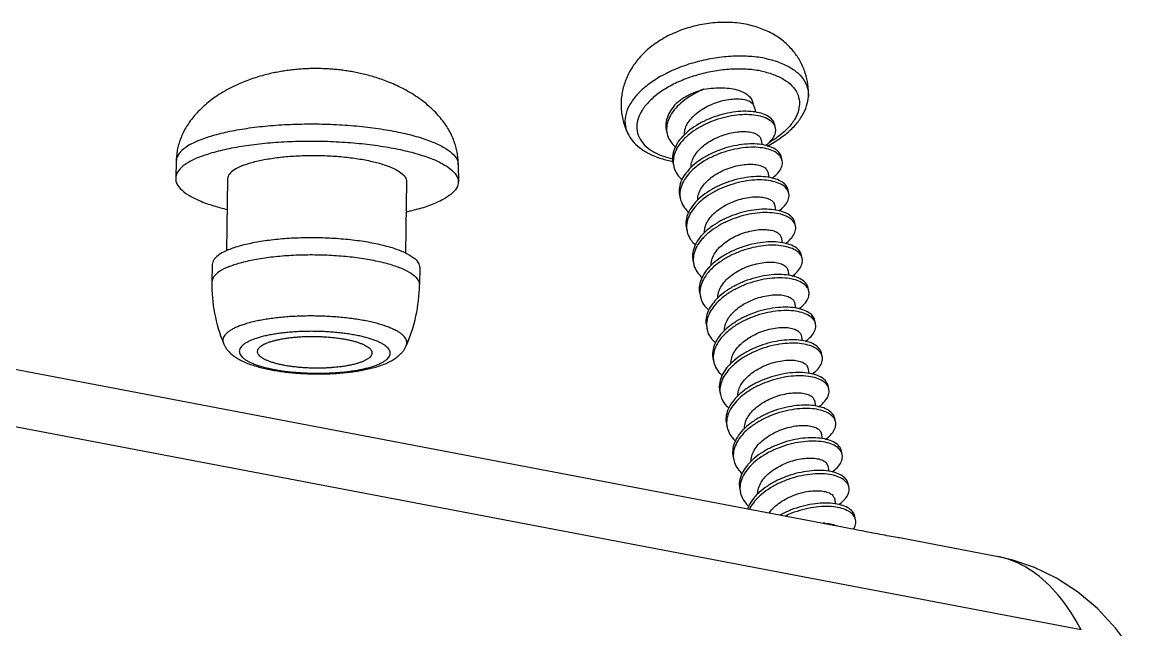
# Model space of a CAD drawing. Header units: millimetres. Extents: x -2947 to 97, y -3022 to 322.
# Drawn here: x -1867.27 to -1836.24, y -2102.25 to -2085.29 of the extents above; entities that cross this region are included whole.
import ezdxf

# ---------------------------------------------------------------- set-up
doc = ezdxf.new("R2010")
doc.units = ezdxf.units.MM
doc.layers.get('0').update_dxf_attribs({"linetype": 'CONTINUOUS'})

msp = doc.modelspace()

# ---------------------------------------------------------------- linework, layer by layer
at = {"color": 7}
for p, q in [((-1844.695, -2099.319), (-1918.479, -2085.286)), ((-1837.682, -2102.252), (-1920.62, -2086.479)), ((-1846.854, -2087.562), (-1846.806, -2087.675)), ((-1846.806, -2087.675), (-1846.78, -2087.799)), ((-1849.272, -2088.294), (-1849.252, -2088.388)), ((-1846.22, -2088.242), (-1846.239, -2088.149)), ((-1846.626, -2088.555), (-1846.594, -2088.71)), ((-1846.034, -2089.154), (-1846.053, -2089.061)), ((-1862.966, -2089.161), (-1862.981, -2089.642)), ((-1855.084, -2089.265), (-1855.082, -2089.746)), ((-1849.085, -2089.206), (-1849.066, -2089.299)), ((-1861.531, -2089.666), (-1861.557, -2091.666)), ((-1846.439, -2089.466), (-1846.408, -2089.622)), ((-1856.531, -2089.732), (-1856.558, -2091.728)), ((-1845.847, -2090.066), (-1845.866, -2089.973)), ((-1848.899, -2090.118), (-1848.88, -2090.211)), ((-1846.253, -2090.378), (-1846.221, -2090.533)), ((-1845.661, -2090.978), (-1845.68, -2090.885)), ((-1848.712, -2091.03), (-1848.693, -2091.123)), ((-1846.066, -2091.29), (-1846.036, -2091.441)), ((-1845.474, -2091.89), (-1845.493, -2091.796)), ((-1861.963, -2092.063), (-1861.969, -2092.543)), ((-1856.163, -2092.139), (-1856.17, -2092.62)), ((-1848.526, -2091.941), (-1848.507, -2092.035)), ((-1845.88, -2092.202), (-1845.848, -2092.357)), ((-1845.288, -2092.801), (-1845.307, -2092.708)), ((-1848.339, -2092.853), (-1848.32, -2092.946)), ((-1845.694, -2093.114), (-1845.662, -2093.269)), ((-1845.101, -2093.713), (-1845.121, -2093.62)), ((-1848.153, -2093.765), (-1848.134, -2093.858)), ((-1845.507, -2094.025), (-1845.476, -2094.179)), ((-1844.915, -2094.625), (-1844.934, -2094.532)), ((-1847.967, -2094.677), (-1847.947, -2094.77)), ((-1845.321, -2094.937), (-1845.289, -2095.09)), ((-1844.729, -2095.537), (-1844.748, -2095.443)), ((-1847.78, -2095.589), (-1847.761, -2095.682)), ((-1845.134, -2095.849), (-1845.102, -2096.005)), ((-1847.594, -2096.5), (-1847.575, -2096.594)), ((-1844.542, -2096.448), (-1844.561, -2096.355)), ((-1844.948, -2096.761), (-1844.916, -2096.916)), ((-1847.407, -2097.412), (-1847.388, -2097.505)), ((-1844.356, -2097.36), (-1844.375, -2097.267)), ((-1844.761, -2097.673), (-1844.731, -2097.823)), ((-1847.221, -2098.324), (-1847.202, -2098.417)), ((-1844.169, -2098.272), (-1844.188, -2098.179)), ((-1844.575, -2098.584), (-1844.543, -2098.74)), ((-1843.983, -2099.184), (-1844.002, -2099.091)), ((-1839.998, -2100.213), (-1842.758, -2099.688)), ((-1839.62, -2100.299), (-1839.999, -2100.212)), ((-1838.984, -2100.513), (-1839.62, -2100.299)), ((-1838.369, -2100.81), (-1838.984, -2100.513)), ((-1837.781, -2101.191), (-1838.369, -2100.81)), ((-1837.225, -2101.658), (-1837.781, -2101.191)), ((-1836.709, -2102.212), (-1837.225, -2101.658)), ((-1836.237, -2102.854), (-1836.709, -2102.212))]:
    msp.add_line(p, q, dxfattribs=at)
for centre, radius, start, end in [((-1848.646, -2088.265), 0.618, 178.3879, 182.6287), ((-1848.651, -2088.265), 0.613, 182.6149, 191.4737), ((-1846.498, -2088.298), 0.283, 11.2557, 20.1198), ((-1862.629, -2089.17), 0.336, 178.263, 178.5948), ((-1855.424, -2089.268), 0.339, 0.4573, 0.6959), ((-1856.847, -2089.248), 1.763, 359.2439, 359.4223), ((-1848.544, -2086.161), 3.058, 259.2323, 259.7344), ((-1848.464, -2089.177), 0.614, 179.2277, 182.6293), ((-1848.465, -2089.177), 0.613, 182.6212, 191.4899), ((-1846.32, -2089.213), 0.292, 21.4729, 29.3059), ((-1846.315, -2089.21), 0.286, 11.2996, 21.3326), ((-1846.134, -2090.125), 0.292, 22.6643, 29.1766), ((-1848.282, -2090.089), 0.61, 180.0705, 182.6247), ((-1848.28, -2090.089), 0.612, 182.6232, 191.5095), ((-1846.131, -2090.123), 0.289, 11.3608, 22.5435), ((-1845.948, -2091.036), 0.293, 24.703, 28.95), ((-1845.949, -2091.036), 0.294, 11.4886, 24.6133), ((-1848.099, -2091.001), 0.606, 180.9163, 182.6146), ((-1848.095, -2091.001), 0.61, 182.6198, 191.5315), ((-1845.784, -2091.959), 0.317, 29.562, 32.2135), ((-1847.922, -2091.914), 0.597, 182.706, 184.5331), ((-1847.919, -2091.914), 0.6, 184.5543, 191.6191), ((-1857.601, -2092.602), 4.369, 179.2324, 202.1973), ((-1860.538, -2092.563), 4.369, 336.2899, 359.2549), ((-1846.699, -2094.225), 1.601, 134.401, 134.7472), ((-1845.382, -2093.769), 0.286, 11.2827, 21.1921), ((-1847.533, -2093.737), 0.613, 182.5965, 191.453), ((-1845.212, -2094.687), 0.303, 11.8409, 28.9257), ((-1847.36, -2094.649), 0.6, 182.1157, 182.5906), ((-1847.352, -2094.648), 0.607, 182.606, 191.5666), ((-1845.055, -2095.616), 0.337, 29.6641, 36.2617), ((-1847.182, -2095.562), 0.592, 182.5964, 191.6358), ((-1846.119, -2096.982), 1.63, 133.4897, 134.3321), ((-1846.979, -2096.473), 0.608, 182.5595, 191.4639), ((-1846.789, -2097.383), 0.612, 179.7188, 182.6297), ((-1846.788, -2097.383), 0.613, 182.6259, 191.5017), ((-1844.644, -2097.419), 0.294, 25.5833, 28.8641), ((-1844.646, -2097.42), 0.296, 11.5573, 25.5084), ((-1846.619, -2098.297), 0.595, 182.6865, 191.6458), ((-1844.483, -2098.343), 0.322, 29.566, 33.0629), ((-1844.879, -2100.594), 1.315, 88.5662, 90.516), ((-1844.843, -2100.154), 0.872, 79.832, 80.0435), ((-1844.839, -2100.136), 0.854, 78.6959, 79.8352), ((-1840.422, -2102.465), 2.292, 75.644, 79.3502)]:
    msp.add_arc(centre, radius, start, end, dxfattribs=at)
for points, start_tangent, end_tangent in [([(-1847.056, -2085.342), (-1847.542, -2085.29), (-1848.03, -2085.312), (-1848.501, -2085.398), (-1848.954, -2085.545), (-1849.382, -2085.755), (-1849.763, -2086.023), (-1850.066, -2086.328), (-1850.287, -2086.649), (-1850.435, -2086.98), (-1850.519, -2087.33), (-1850.534, -2087.684), (-1850.478, -2088.043), (-1850.35, -2088.389)], (-0.982391, 0.186837), (0.439733, -0.898128)), ([(-1845.303, -2087.357), (-1845.316, -2087.026), (-1845.388, -2086.704), (-1845.52, -2086.395), (-1845.71, -2086.108), (-1845.961, -2085.849), (-1846.27, -2085.629), (-1846.638, -2085.457), (-1847.056, -2085.342)], (0.051889, 0.998653), (-0.982391, 0.186837)), ([(-1846.53, -2086.293), (-1846.983, -2086.239), (-1847.469, -2086.24), (-1847.97, -2086.297), (-1848.468, -2086.407), (-1848.942, -2086.567), (-1849.375, -2086.769), (-1849.75, -2087.007), (-1850.052, -2087.271), (-1850.27, -2087.551), (-1850.396, -2087.836), (-1850.425, -2088.115), (-1850.355, -2088.378), (-1850.35, -2088.389)], (-0.982391, 0.186837), (0.439028, -0.898474)), ([(-1855.084, -2089.265), (-1855.089, -2089.116), (-1855.108, -2088.957), (-1855.141, -2088.798), (-1855.19, -2088.638), (-1855.255, -2088.478), (-1855.336, -2088.317), (-1855.434, -2088.157), (-1855.551, -2087.998), (-1855.687, -2087.84), (-1855.843, -2087.685), (-1856.023, -2087.531), (-1856.224, -2087.382), (-1856.438, -2087.247), (-1856.651, -2087.13), (-1856.855, -2087.032), (-1857.052, -2086.949), (-1857.242, -2086.878), (-1857.427, -2086.818), (-1857.605, -2086.767), (-1857.778, -2086.725), (-1857.946, -2086.689), (-1858.111, -2086.659), (-1858.273, -2086.634), (-1858.434, -2086.614), (-1858.594, -2086.599), (-1858.753, -2086.588), (-1858.912, -2086.582), (-1859.072, -2086.58), (-1859.232, -2086.582), (-1859.392, -2086.589), (-1859.552, -2086.6), (-1859.713, -2086.615), (-1859.876, -2086.636), (-1860.041, -2086.662), (-1860.211, -2086.694), (-1860.385, -2086.732), (-1860.564, -2086.778), (-1860.751, -2086.834), (-1860.946, -2086.901), (-1861.143, -2086.978)], (0.010082, 0.999949), (-0.922199, -0.386716)), ([(-1846.53, -2086.293), (-1846.129, -2086.401), (-1845.795, -2086.559), (-1845.54, -2086.759), (-1845.374, -2086.996), (-1845.304, -2087.259), (-1845.303, -2087.357)], (0.982391, -0.186837), (-0.052851, -0.998602)), ([(-1846.641, -2086.646), (-1847.042, -2086.598), (-1847.474, -2086.599), (-1847.918, -2086.65), (-1848.36, -2086.748), (-1848.781, -2086.889), (-1849.165, -2087.069), (-1849.497, -2087.28), (-1849.765, -2087.514), (-1849.959, -2087.762), (-1850.071, -2088.015), (-1850.096, -2088.263), (-1850.034, -2088.496), (-1849.887, -2088.706), (-1849.661, -2088.884), (-1849.364, -2089.024), (-1849.097, -2089.101)], (-0.982391, 0.186837), (0.975403, -0.220431)), ([(-1846.641, -2086.646), (-1846.285, -2086.742), (-1845.988, -2086.882), (-1845.762, -2087.06), (-1845.615, -2087.27), (-1845.553, -2087.503), (-1845.578, -2087.751), (-1845.69, -2088.004), (-1845.884, -2088.252), (-1846.152, -2088.486), (-1846.402, -2088.65)], (0.982391, -0.186837), (-0.863214, -0.504838)), ([(-1861.143, -2086.978), (-1861.382, -2087.087), (-1861.612, -2087.21), (-1861.825, -2087.341), (-1862.018, -2087.481), (-1862.193, -2087.626), (-1862.348, -2087.776), (-1862.483, -2087.928), (-1862.6, -2088.082), (-1862.699, -2088.237), (-1862.781, -2088.392), (-1862.847, -2088.548), (-1862.899, -2088.704), (-1862.935, -2088.861), (-1862.957, -2089.016), (-1862.966, -2089.161)], (-0.922195, -0.386724), (-0.01632, -0.999867)), ([(-1848.224, -2087.159), (-1848.505, -2087.294), (-1848.756, -2087.456), (-1848.966, -2087.639), (-1849.125, -2087.837), (-1849.226, -2088.043), (-1849.264, -2088.248)], (-0.925577, -0.37856), (-0.028147, -0.999604)), ([(-1848.224, -2087.159), (-1848.34, -2087.197), (-1848.452, -2087.239), (-1848.561, -2087.286), (-1848.67, -2087.34), (-1848.779, -2087.401), (-1848.888, -2087.473), (-1848.997, -2087.558)], (-0.958214, -0.286051), (-0.758401, -0.651788)), ([(-1848.224, -2087.159), (-1847.95, -2087.123), (-1847.691, -2087.117), (-1847.456, -2087.139), (-1847.252, -2087.187), (-1847.086, -2087.258), (-1846.963, -2087.348), (-1846.886, -2087.451), (-1846.854, -2087.562)], (0.983268, 0.182165), (0.07985, -0.996807)), ([(-1848.766, -2088.427), (-1848.764, -2088.37), (-1848.724, -2088.209), (-1848.635, -2088.049), (-1848.502, -2087.897), (-1848.331, -2087.758), (-1848.135, -2087.64), (-1847.921, -2087.545), (-1847.696, -2087.476), (-1847.473, -2087.436), (-1847.27, -2087.426)], (-0.015913, 0.999873), (0.999683, -0.025186)), ([(-1847.27, -2087.426), (-1847.09, -2087.446), (-1846.949, -2087.493), (-1846.854, -2087.562)], (0.999683, -0.025186), (0.661245, -0.75017)), ([(-1846.452, -2088.744), (-1846.254, -2088.633), (-1845.935, -2088.41), (-1845.671, -2088.16), (-1845.474, -2087.893), (-1845.352, -2087.622), (-1845.303, -2087.357)], (0.886979, 0.461809), (0.051889, 0.998653)), ([(-1848.997, -2087.558), (-1849.153, -2087.757), (-1849.25, -2087.962), (-1849.284, -2088.167), (-1849.271, -2088.294)], (-0.687805, -0.725896), (0.199501, -0.979898)), ([(-1846.239, -2088.149), (-1846.254, -2088.1), (-1846.336, -2087.981), (-1846.479, -2087.884), (-1846.674, -2087.815), (-1846.914, -2087.778), (-1847.188, -2087.777), (-1847.483, -2087.812), (-1847.786, -2087.883), (-1848.083, -2087.989), (-1848.362, -2088.127), (-1848.61, -2088.291), (-1848.804, -2088.463)], (-0.197011, 0.980401), (-0.6924, -0.721514)), ([(-1862.341, -2088.588), (-1861.945, -2088.45), (-1861.47, -2088.332), (-1860.928, -2088.239), (-1860.334, -2088.173), (-1859.704, -2088.135), (-1859.056, -2088.126), (-1858.407, -2088.148), (-1857.774, -2088.198), (-1857.176, -2088.277), (-1856.629, -2088.381), (-1856.146, -2088.508), (-1855.743, -2088.654), (-1855.428, -2088.816), (-1855.212, -2088.989), (-1855.1, -2089.168), (-1855.085, -2089.264)], (0.9222, 0.386713), (0.012146, -0.999926)), ([(-1846.252, -2088.158), (-1846.312, -2088.08), (-1846.451, -2087.982), (-1846.644, -2087.911), (-1846.882, -2087.872), (-1847.155, -2087.869), (-1847.449, -2087.902), (-1847.752, -2087.972), (-1848.051, -2088.077), (-1848.331, -2088.213), (-1848.581, -2088.376), (-1848.751, -2088.522)], (-0.489764, 0.871855), (-0.714401, -0.699736)), ([(-1850.35, -2088.389), (-1850.215, -2088.598), (-1850.018, -2088.788), (-1849.762, -2088.951), (-1849.457, -2089.078), (-1849.115, -2089.166)], (0.439733, -0.898128), (0.982391, -0.186837)), ([(-1849.252, -2088.387), (-1849.238, -2088.445), (-1849.147, -2088.626), (-1849.015, -2088.771)], (0.199255, -0.979948), (0.756284, -0.654243)), ([(-1848.58, -2089.339), (-1848.578, -2089.285), (-1848.539, -2089.124), (-1848.451, -2088.965), (-1848.32, -2088.812), (-1848.148, -2088.671), (-1847.949, -2088.552), (-1847.735, -2088.457), (-1847.509, -2088.388), (-1847.287, -2088.348), (-1847.084, -2088.338)], (-0.017277, 0.999851), (0.999683, -0.025186)), ([(-1847.084, -2088.338), (-1846.911, -2088.356), (-1846.771, -2088.4), (-1846.675, -2088.466), (-1846.628, -2088.547), (-1846.626, -2088.555)], (0.999683, -0.025186), (0.194494, -0.980904)), ([(-1846.498, -2088.728), (-1846.378, -2088.625), (-1846.266, -2088.48), (-1846.216, -2088.336), (-1846.22, -2088.242)], (0.806308, 0.591496), (-0.196033, 0.980597)), ([(-1846.232, -2088.2), (-1846.252, -2088.158)], (-0.344875, 0.938649), (-0.489764, 0.871855)), ([(-1862.341, -2088.588), (-1862.646, -2088.744), (-1862.853, -2088.912), (-1862.955, -2089.089), (-1862.965, -2089.159)], (-0.9222, -0.386713), (-0.030313, -0.99954)), ([(-1862.355, -2089.067), (-1861.958, -2088.928), (-1861.481, -2088.811), (-1860.938, -2088.717), (-1860.343, -2088.651), (-1859.712, -2088.613), (-1859.062, -2088.604), (-1858.412, -2088.626), (-1857.778, -2088.676), (-1857.179, -2088.755), (-1856.63, -2088.859), (-1856.146, -2088.987), (-1855.742, -2089.133), (-1855.427, -2089.296), (-1855.21, -2089.469), (-1855.098, -2089.648), (-1855.083, -2089.746)], (0.9222, 0.386713), (0.007938, -0.999968)), ([(-1848.804, -2088.463), (-1848.816, -2088.475), (-1848.97, -2088.674), (-1849.065, -2088.88), (-1849.097, -2089.084), (-1849.085, -2089.206)], (-0.6924, -0.721514), (0.199635, -0.97987)), ([(-1848.751, -2088.522), (-1848.788, -2088.56), (-1848.945, -2088.758), (-1849.043, -2088.964), (-1849.078, -2089.169)], (-0.714401, -0.699736), (-0.0135, -0.999909)), ([(-1846.053, -2089.061), (-1846.069, -2089.009), (-1846.153, -2088.89), (-1846.297, -2088.793), (-1846.494, -2088.725), (-1846.735, -2088.689), (-1847.009, -2088.689), (-1847.305, -2088.725), (-1847.608, -2088.797), (-1847.905, -2088.904), (-1848.183, -2089.043), (-1848.43, -2089.207), (-1848.618, -2089.375)], (-0.197642, 0.980274), (-0.692199, -0.721707)), ([(-1862.355, -2089.067), (-1862.661, -2089.223), (-1862.868, -2089.392), (-1862.97, -2089.569), (-1862.98, -2089.641)], (-0.9222, -0.386713), (-0.024644, -0.999696)), ([(-1861.135, -2089.299), (-1860.851, -2089.202), (-1860.505, -2089.122), (-1860.108, -2089.061), (-1859.676, -2089.022), (-1859.221, -2089.006), (-1858.76, -2089.014), (-1858.308, -2089.045), (-1857.88, -2089.098), (-1857.492, -2089.172), (-1857.156, -2089.264), (-1856.884, -2089.37), (-1856.686, -2089.488), (-1856.567, -2089.613), (-1856.532, -2089.732)], (0.9222, 0.386713), (-0.004088, -0.999992)), ([(-1846.065, -2089.07), (-1846.13, -2088.987), (-1846.272, -2088.889), (-1846.468, -2088.82), (-1846.708, -2088.783), (-1846.981, -2088.782), (-1847.276, -2088.817), (-1847.58, -2088.888), (-1847.877, -2088.994), (-1848.157, -2089.132), (-1848.405, -2089.296), (-1848.565, -2089.434)], (-0.488268, 0.872694), (-0.714429, -0.699708)), ([(-1861.135, -2089.299), (-1861.347, -2089.41), (-1861.481, -2089.531), (-1861.531, -2089.657), (-1861.531, -2089.666)], (-0.9222, -0.386713), (-0.004088, -0.999992)), ([(-1849.066, -2089.299), (-1849.049, -2089.365), (-1848.955, -2089.546), (-1848.829, -2089.682)], (0.199423, -0.979913), (0.756067, -0.654494)), ([(-1848.618, -2089.375), (-1848.634, -2089.393), (-1848.787, -2089.592), (-1848.88, -2089.797), (-1848.911, -2090.002), (-1848.899, -2090.118)], (-0.692199, -0.721707), (0.199789, -0.979839)), ([(-1848.393, -2090.251), (-1848.392, -2090.198), (-1848.352, -2090.036), (-1848.265, -2089.877), (-1848.133, -2089.724), (-1847.96, -2089.582), (-1847.759, -2089.462), (-1847.545, -2089.368), (-1847.321, -2089.299), (-1847.099, -2089.26), (-1846.897, -2089.25)], (-0.018187, 0.999835), (0.999683, -0.025186)), ([(-1846.897, -2089.25), (-1846.725, -2089.268), (-1846.587, -2089.311), (-1846.49, -2089.376), (-1846.442, -2089.456), (-1846.439, -2089.466)], (0.999683, -0.025186), (0.193387, -0.981123)), ([(-1846.311, -2089.639), (-1846.185, -2089.53), (-1846.075, -2089.385), (-1846.029, -2089.241), (-1846.034, -2089.154)], (0.805811, 0.592173), (-0.196866, 0.98043)), ([(-1862.98, -2089.641), (-1862.965, -2089.75), (-1862.852, -2089.93), (-1862.636, -2090.103), (-1862.321, -2090.265), (-1861.916, -2090.412), (-1861.543, -2090.513)], (-0.024644, -0.999696), (0.972298, -0.233744)), ([(-1848.565, -2089.434), (-1848.61, -2089.481), (-1848.764, -2089.68), (-1848.86, -2089.885), (-1848.892, -2090.09)], (-0.714429, -0.699708), (0.001211, -0.999999)), ([(-1845.867, -2089.973), (-1845.884, -2089.917), (-1845.97, -2089.799), (-1846.115, -2089.703), (-1846.314, -2089.636), (-1846.556, -2089.601), (-1846.831, -2089.601), (-1847.126, -2089.638), (-1847.43, -2089.712), (-1847.727, -2089.82), (-1848.004, -2089.959), (-1848.25, -2090.124), (-1848.432, -2090.287)], (-0.198335, 0.980134), (-0.692, -0.721897)), ([(-1845.878, -2089.982), (-1845.949, -2089.893), (-1846.094, -2089.797), (-1846.292, -2089.73), (-1846.533, -2089.694), (-1846.808, -2089.694), (-1847.104, -2089.731), (-1847.407, -2089.804), (-1847.704, -2089.911), (-1847.982, -2090.05), (-1848.229, -2090.216), (-1848.378, -2090.346)], (-0.486673, 0.873584), (-0.714472, -0.699664)), ([(-1855.083, -2089.746), (-1855.093, -2089.829), (-1855.195, -2090.006), (-1855.402, -2090.175), (-1855.708, -2090.331)], (0.007938, -0.999968), (-0.9222, -0.386713)), ([(-1848.88, -2090.211), (-1848.859, -2090.286), (-1848.763, -2090.466), (-1848.643, -2090.594)], (0.199647, -0.979868), (0.755828, -0.654771)), ([(-1848.432, -2090.287), (-1848.453, -2090.31), (-1848.604, -2090.509), (-1848.696, -2090.715), (-1848.724, -2090.919), (-1848.712, -2091.03)], (-0.692, -0.721897), (0.199955, -0.979805)), ([(-1848.207, -2091.164), (-1848.205, -2091.108), (-1848.164, -2090.943), (-1848.074, -2090.782), (-1847.941, -2090.63), (-1847.766, -2090.489), (-1847.564, -2090.369), (-1847.35, -2090.276), (-1847.13, -2090.21), (-1846.912, -2090.171), (-1846.711, -2090.162)], (-0.020101, 0.999798), (0.999683, -0.025186)), ([(-1846.711, -2090.162), (-1846.537, -2090.18), (-1846.399, -2090.223), (-1846.304, -2090.287), (-1846.255, -2090.368), (-1846.253, -2090.378)], (0.999683, -0.025186), (0.193466, -0.981107)), ([(-1846.126, -2090.552), (-1845.992, -2090.435), (-1845.886, -2090.29), (-1845.842, -2090.147), (-1845.847, -2090.066)], (0.80665, 0.591029), (-0.197922, 0.980218)), ([(-1856.542, -2090.579), (-1856.105, -2090.47), (-1855.708, -2090.331)], (0.97814, 0.207945), (0.9222, 0.386713)), ([(-1848.378, -2090.346), (-1848.432, -2090.401), (-1848.584, -2090.601), (-1848.676, -2090.806), (-1848.705, -2091.011)], (-0.714472, -0.699664), (0.01598, -0.999872)), ([(-1845.68, -2090.885), (-1845.701, -2090.821), (-1845.792, -2090.703), (-1845.943, -2090.608), (-1846.147, -2090.543), (-1846.395, -2090.511), (-1846.675, -2090.515), (-1846.975, -2090.557), (-1847.281, -2090.635), (-1847.579, -2090.748), (-1847.855, -2090.893), (-1848.097, -2091.063), (-1848.247, -2091.2)], (-0.199928, 0.979811), (-0.691061, -0.722796)), ([(-1845.692, -2090.894), (-1845.773, -2090.796), (-1845.924, -2090.701), (-1846.128, -2090.636), (-1846.376, -2090.604), (-1846.656, -2090.608), (-1846.956, -2090.65), (-1847.262, -2090.728), (-1847.56, -2090.842), (-1847.836, -2090.986), (-1848.078, -2091.156), (-1848.191, -2091.257)], (-0.4837, 0.875234), (-0.714722, -0.699408)), ([(-1848.693, -2091.123), (-1848.67, -2091.206), (-1848.571, -2091.385), (-1848.458, -2091.504)], (0.199912, -0.979814), (0.754294, -0.656537)), ([(-1848.247, -2091.2), (-1848.294, -2091.253), (-1848.437, -2091.456), (-1848.519, -2091.663), (-1848.536, -2091.868), (-1848.526, -2091.941)], (-0.691061, -0.722796), (0.201138, -0.979563)), ([(-1848.021, -2092.073), (-1848.018, -2092.011), (-1847.973, -2091.845), (-1847.881, -2091.684), (-1847.747, -2091.535), (-1847.575, -2091.397), (-1847.374, -2091.279), (-1847.16, -2091.187), (-1846.939, -2091.121), (-1846.724, -2091.083), (-1846.524, -2091.074)], (-0.01384, 0.999904), (0.999683, -0.025186)), ([(-1846.524, -2091.074), (-1846.363, -2091.09), (-1846.229, -2091.128), (-1846.133, -2091.185), (-1846.078, -2091.255), (-1846.067, -2091.29)], (0.999683, -0.025186), (0.198569, -0.980087)), ([(-1845.942, -2091.465), (-1845.798, -2091.339), (-1845.695, -2091.193), (-1845.655, -2091.049), (-1845.661, -2090.978)], (0.808185, 0.588929), (-0.199928, 0.979811)), ([(-1861.503, -2091.637), (-1861.173, -2091.524), (-1860.772, -2091.431), (-1860.312, -2091.361), (-1859.81, -2091.315), (-1859.283, -2091.297), (-1858.748, -2091.306), (-1858.223, -2091.342), (-1857.728, -2091.404), (-1857.278, -2091.49), (-1856.888, -2091.596), (-1856.573, -2091.72), (-1856.342, -2091.856), (-1856.204, -2092.001), (-1856.163, -2092.139)], (0.9222, 0.386713), (-0.004088, -0.999992)), ([(-1848.191, -2091.257), (-1848.275, -2091.346), (-1848.418, -2091.549), (-1848.5, -2091.757), (-1848.518, -2091.942)], (-0.714722, -0.699408), (0.047265, -0.998882)), ([(-1845.494, -2091.796), (-1845.535, -2091.696), (-1845.644, -2091.584), (-1845.811, -2091.498), (-1846.029, -2091.442), (-1846.287, -2091.42), (-1846.575, -2091.435), (-1846.878, -2091.487), (-1847.182, -2091.576), (-1847.475, -2091.699), (-1847.743, -2091.851), (-1847.973, -2092.028), (-1848.062, -2092.115)], (-0.205522, 0.978653), (-0.689653, -0.72414)), ([(-1845.515, -2091.789), (-1845.624, -2091.678), (-1845.792, -2091.591), (-1846.01, -2091.535), (-1846.268, -2091.513), (-1846.556, -2091.528), (-1846.858, -2091.581), (-1847.163, -2091.67), (-1847.456, -2091.792), (-1847.724, -2091.945), (-1847.954, -2092.121), (-1848.004, -2092.169)], (-0.533078, 0.846066), (-0.715216, -0.698903)), ([(-1861.503, -2091.637), (-1861.749, -2091.766), (-1861.904, -2091.906), (-1861.962, -2092.052), (-1861.963, -2092.063)], (-0.9222, -0.386713), (-0.004088, -0.999992)), ([(-1861.509, -2092.117), (-1861.18, -2092.005), (-1860.778, -2091.911), (-1860.319, -2091.841), (-1859.817, -2091.796), (-1859.289, -2091.777), (-1858.754, -2091.786), (-1858.23, -2091.822), (-1857.734, -2091.884), (-1857.284, -2091.97), (-1856.894, -2092.076), (-1856.579, -2092.2), (-1856.348, -2092.337), (-1856.211, -2092.482), (-1856.17, -2092.62)], (0.9222, 0.386713), (-0.003859, -0.999993)), ([(-1845.474, -2091.89), (-1845.508, -2091.802)], (-0.205522, 0.978653), (-0.493364, 0.869823)), ([(-1861.509, -2092.117), (-1861.756, -2092.246), (-1861.911, -2092.386), (-1861.969, -2092.533), (-1861.969, -2092.543)], (-0.9222, -0.386713), (-0.003859, -0.999993)), ([(-1848.507, -2092.035), (-1848.468, -2092.156), (-1848.356, -2092.332), (-1848.274, -2092.414)], (0.201138, -0.979563), (0.752167, -0.658973)), ([(-1848.062, -2092.115), (-1848.155, -2092.222), (-1848.281, -2092.427), (-1848.344, -2092.635), (-1848.342, -2092.838), (-1848.339, -2092.853)], (-0.689653, -0.72414), (0.201065, -0.979578)), ([(-1848.004, -2092.169), (-1848.136, -2092.316), (-1848.262, -2092.521), (-1848.325, -2092.728), (-1848.332, -2092.853)], (-0.715216, -0.698903), (0.045257, -0.998975)), ([(-1847.834, -2092.981), (-1847.831, -2092.922), (-1847.787, -2092.757), (-1847.695, -2092.597), (-1847.56, -2092.446), (-1847.39, -2092.31), (-1847.191, -2092.193), (-1846.976, -2092.1), (-1846.753, -2092.033), (-1846.537, -2091.995), (-1846.338, -2091.985)], (-0.006848, 0.999977), (0.999683, -0.025186)), ([(-1846.338, -2091.985), (-1846.163, -2092.004), (-1846.021, -2092.049), (-1845.926, -2092.116), (-1845.881, -2092.198), (-1845.88, -2092.202)], (0.999683, -0.025186), (0.19696, -0.980411)), ([(-1845.756, -2092.377), (-1845.722, -2092.351), (-1845.575, -2092.209), (-1845.49, -2092.062), (-1845.47, -2091.92), (-1845.474, -2091.89)], (0.807915, 0.589298), (-0.205522, 0.978653)), ([(-1845.307, -2092.708), (-1845.309, -2092.699), (-1845.373, -2092.573), (-1845.5, -2092.468), (-1845.683, -2092.39), (-1845.914, -2092.344), (-1846.182, -2092.332), (-1846.475, -2092.358), (-1846.78, -2092.421), (-1847.083, -2092.52), (-1847.37, -2092.652), (-1847.628, -2092.812), (-1847.845, -2092.995), (-1847.878, -2093.029)], (-0.197707, 0.980261), (-0.688032, -0.72568)), ([(-1845.354, -2092.666), (-1845.481, -2092.561), (-1845.664, -2092.483), (-1845.895, -2092.437), (-1846.163, -2092.426), (-1846.456, -2092.452), (-1846.761, -2092.515), (-1847.064, -2092.614), (-1847.351, -2092.745), (-1847.609, -2092.905), (-1847.819, -2093.081)], (-0.633717, 0.773565), (-0.714458, -0.699679)), ([(-1845.321, -2092.714), (-1845.354, -2092.666)], (-0.495936, 0.868359), (-0.633717, 0.773565)), ([(-1845.288, -2092.801), (-1845.29, -2092.792), (-1845.321, -2092.714)], (-0.197707, 0.980261), (-0.495936, 0.868359)), ([(-1848.332, -2092.853), (-1848.323, -2092.931), (-1848.32, -2092.946)], (0.045257, -0.998975), (0.201065, -0.979578)), ([(-1848.32, -2092.946), (-1848.256, -2093.121), (-1848.125, -2093.291), (-1848.084, -2093.329)], (0.201065, -0.979578), (0.755407, -0.655256)), ([(-1847.878, -2093.029), (-1848.011, -2093.193), (-1848.12, -2093.4), (-1848.164, -2093.607), (-1848.153, -2093.765)], (-0.688032, -0.72568), (0.199102, -0.979979)), ([(-1847.826, -2093.088), (-1847.992, -2093.286), (-1848.1, -2093.493), (-1848.145, -2093.7), (-1848.145, -2093.764)], (-0.710217, -0.703982), (0.045751, -0.998953)), ([(-1847.648, -2093.898), (-1847.645, -2093.837), (-1847.602, -2093.673), (-1847.512, -2093.513), (-1847.378, -2093.362), (-1847.208, -2093.225), (-1847.011, -2093.108), (-1846.796, -2093.014), (-1846.572, -2092.946), (-1846.352, -2092.907), (-1846.152, -2092.897)], (-0.017225, 0.999852), (0.999683, -0.025186)), ([(-1846.152, -2092.897), (-1845.976, -2092.916), (-1845.835, -2092.961), (-1845.739, -2093.028), (-1845.694, -2093.11), (-1845.694, -2093.114)], (0.999683, -0.025186), (0.197325, -0.980338)), ([(-1845.567, -2093.287), (-1845.487, -2093.223), (-1845.357, -2093.078), (-1845.291, -2092.932), (-1845.288, -2092.801)], (0.80662, 0.59107), (-0.197707, 0.980261)), ([(-1845.121, -2093.62), (-1845.135, -2093.573), (-1845.218, -2093.452), (-1845.361, -2093.354), (-1845.559, -2093.285), (-1845.802, -2093.248), (-1846.079, -2093.248), (-1846.377, -2093.285), (-1846.682, -2093.358), (-1846.982, -2093.467), (-1847.262, -2093.608), (-1847.509, -2093.775), (-1847.686, -2093.935)], (-0.196592, 0.980485), (-0.691848, -0.722043)), ([(-1845.133, -2093.629), (-1845.198, -2093.545), (-1845.342, -2093.447), (-1845.54, -2093.378), (-1845.783, -2093.342), (-1846.06, -2093.341), (-1846.358, -2093.378), (-1846.663, -2093.452), (-1846.963, -2093.561), (-1847.243, -2093.701), (-1847.49, -2093.868), (-1847.632, -2093.993)], (-0.488319, 0.872665), (-0.714512, -0.699623)), ([(-1856.538, -2094.32), (-1856.529, -2094.296), (-1856.519, -2094.239), (-1856.526, -2094.182), (-1856.55, -2094.124), (-1856.59, -2094.068), (-1856.646, -2094.012), (-1856.718, -2093.957), (-1856.806, -2093.904), (-1856.908, -2093.853), (-1857.024, -2093.804), (-1857.154, -2093.758), (-1857.296, -2093.714), (-1857.45, -2093.674), (-1857.615, -2093.637), (-1857.789, -2093.604), (-1857.972, -2093.575), (-1858.162, -2093.549), (-1858.358, -2093.529), (-1858.559, -2093.512), (-1858.763, -2093.5), (-1858.969, -2093.492), (-1859.176, -2093.489), (-1859.383, -2093.491), (-1859.587, -2093.497), (-1859.789, -2093.508), (-1859.986, -2093.524), (-1860.177, -2093.543), (-1860.361, -2093.568), (-1860.537, -2093.596), (-1860.703, -2093.628), (-1860.859, -2093.664), (-1861.003, -2093.703), (-1861.135, -2093.746), (-1861.254, -2093.791)], (0.402615, 0.91537), (-0.9222, -0.386713)), ([(-1845.383, -2094.201), (-1845.257, -2094.093), (-1845.145, -2093.947), (-1845.097, -2093.802), (-1845.102, -2093.713)], (0.808358, 0.588691), (-0.196592, 0.980485)), ([(-1845.116, -2093.666), (-1845.133, -2093.629)], (-0.362518, 0.931977), (-0.488319, 0.872665)), ([(-1861.254, -2093.791), (-1861.359, -2093.839), (-1861.449, -2093.89), (-1861.524, -2093.943), (-1861.583, -2093.997), (-1861.626, -2094.053), (-1861.652, -2094.109), (-1861.662, -2094.166), (-1861.655, -2094.224), (-1861.646, -2094.252)], (-0.9222, -0.386713), (0.378315, -0.925677)), ([(-1857.321, -2094.84), (-1857.231, -2094.799), (-1857.154, -2094.755), (-1857.091, -2094.709), (-1857.043, -2094.662), (-1857.009, -2094.614), (-1856.991, -2094.565), (-1856.987, -2094.515), (-1856.999, -2094.465), (-1857.026, -2094.416), (-1857.068, -2094.367), (-1857.124, -2094.32), (-1857.195, -2094.273), (-1857.279, -2094.228), (-1857.376, -2094.186), (-1857.486, -2094.145), (-1857.607, -2094.107), (-1857.739, -2094.072), (-1857.881, -2094.04), (-1858.032, -2094.011), (-1858.19, -2093.986), (-1858.355, -2093.965), (-1858.525, -2093.947), (-1858.699, -2093.934), (-1858.876, -2093.925), (-1859.055, -2093.919), (-1859.234, -2093.918), (-1859.411, -2093.922), (-1859.587, -2093.929), (-1859.759, -2093.94), (-1859.926, -2093.956), (-1860.088, -2093.976), (-1860.242, -2093.999), (-1860.388, -2094.026), (-1860.524, -2094.056), (-1860.65, -2094.09), (-1860.765, -2094.126), (-1860.868, -2094.166)], (0.9222, 0.386713), (-0.9222, -0.386713)), ([(-1848.134, -2093.858), (-1848.124, -2093.9), (-1848.038, -2094.084), (-1847.896, -2094.241)], (0.199102, -0.979979), (0.756281, -0.654247)), ([(-1847.686, -2093.935), (-1847.712, -2093.963), (-1847.863, -2094.164), (-1847.953, -2094.372), (-1847.978, -2094.578), (-1847.966, -2094.677)], (-0.691848, -0.722043), (0.200346, -0.979725)), ([(-1847.632, -2093.993), (-1847.693, -2094.056), (-1847.844, -2094.258), (-1847.934, -2094.465), (-1847.959, -2094.671)], (-0.714512, -0.699623), (0.036916, -0.999318)), ([(-1847.461, -2094.813), (-1847.461, -2094.778), (-1847.427, -2094.614), (-1847.343, -2094.451), (-1847.214, -2094.295), (-1847.043, -2094.152), (-1846.845, -2094.03), (-1846.628, -2093.932), (-1846.399, -2093.861), (-1846.172, -2093.819), (-1845.965, -2093.809)], (-0.023539, 0.999723), (0.999683, -0.025186)), ([(-1845.965, -2093.809), (-1845.791, -2093.827), (-1845.651, -2093.872), (-1845.555, -2093.938), (-1845.508, -2094.02), (-1845.507, -2094.025)], (0.999683, -0.025186), (0.195852, -0.980634)), ([(-1861.646, -2094.252), (-1861.607, -2094.332), (-1861.555, -2094.412), (-1861.488, -2094.493), (-1861.402, -2094.572), (-1861.296, -2094.65), (-1861.165, -2094.726), (-1861.014, -2094.796), (-1860.856, -2094.854), (-1860.695, -2094.904), (-1860.529, -2094.947), (-1860.359, -2094.984), (-1860.183, -2095.016), (-1860.003, -2095.043), (-1859.819, -2095.065), (-1859.632, -2095.082), (-1859.443, -2095.095), (-1859.251, -2095.103), (-1859.059, -2095.107), (-1858.868, -2095.106), (-1858.677, -2095.101), (-1858.488, -2095.091), (-1858.302, -2095.076), (-1858.12, -2095.057), (-1857.942, -2095.033), (-1857.769, -2095.004), (-1857.6, -2094.969), (-1857.436, -2094.928), (-1857.277, -2094.879), (-1857.121, -2094.821)], (0.378095, -0.925767), (0.9222, 0.386713)), ([(-1860.868, -2094.166), (-1860.958, -2094.207), (-1861.035, -2094.251), (-1861.098, -2094.297), (-1861.146, -2094.344), (-1861.18, -2094.392), (-1861.199, -2094.441), (-1861.202, -2094.491), (-1861.19, -2094.541), (-1861.163, -2094.59), (-1861.122, -2094.639), (-1861.065, -2094.686), (-1860.995, -2094.733), (-1860.91, -2094.778), (-1860.813, -2094.82), (-1860.703, -2094.861), (-1860.582, -2094.899), (-1860.45, -2094.934), (-1860.308, -2094.966), (-1860.157, -2094.995), (-1859.999, -2095.02), (-1859.835, -2095.041), (-1859.664, -2095.058), (-1859.49, -2095.072), (-1859.313, -2095.081), (-1859.135, -2095.087), (-1858.956, -2095.088), (-1858.778, -2095.084), (-1858.602, -2095.077), (-1858.43, -2095.065), (-1858.263, -2095.05), (-1858.102, -2095.03), (-1857.948, -2095.007), (-1857.802, -2094.98), (-1857.665, -2094.95), (-1857.539, -2094.916), (-1857.424, -2094.88), (-1857.321, -2094.84)], (-0.9222, -0.386713), (0.9222, 0.386713)), ([(-1860.695, -2094.482), (-1860.694, -2094.469), (-1860.683, -2094.43), (-1860.659, -2094.391), (-1860.622, -2094.353), (-1860.574, -2094.316), (-1860.513, -2094.28), (-1860.441, -2094.247)], (0.011971, 0.999928), (0.9222, 0.386713)), ([(-1860.441, -2094.247), (-1860.358, -2094.215), (-1860.265, -2094.186), (-1860.162, -2094.16), (-1860.051, -2094.136), (-1859.932, -2094.115), (-1859.807, -2094.097), (-1859.676, -2094.083), (-1859.54, -2094.072), (-1859.4, -2094.064), (-1859.258, -2094.06), (-1859.115, -2094.059), (-1858.971, -2094.062), (-1858.829, -2094.069), (-1858.688, -2094.079), (-1858.551, -2094.093), (-1858.419, -2094.109), (-1858.291, -2094.129), (-1858.171, -2094.152), (-1858.057, -2094.178), (-1857.952, -2094.206), (-1857.856, -2094.237), (-1857.771, -2094.27), (-1857.695, -2094.305), (-1857.632, -2094.341), (-1857.579, -2094.379), (-1857.539, -2094.418), (-1857.512, -2094.457), (-1857.497, -2094.497), (-1857.495, -2094.524)], (0.9222, 0.386713), (-0.011992, -0.999928)), ([(-1857.121, -2094.821), (-1856.98, -2094.755), (-1856.862, -2094.685), (-1856.765, -2094.613), (-1856.688, -2094.541), (-1856.626, -2094.468), (-1856.576, -2094.395), (-1856.538, -2094.32)], (0.9222, 0.386713), (0.402404, 0.915462)), ([(-1844.934, -2094.532), (-1844.966, -2094.447), (-1845.067, -2094.333), (-1845.227, -2094.243), (-1845.439, -2094.182), (-1845.693, -2094.156), (-1845.977, -2094.166), (-1846.279, -2094.214), (-1846.584, -2094.298), (-1846.88, -2094.417), (-1847.151, -2094.566), (-1847.387, -2094.74), (-1847.502, -2094.849)], (-0.204181, 0.978933), (-0.690294, -0.723529)), ([(-1844.947, -2094.541), (-1845.048, -2094.426), (-1845.208, -2094.336), (-1845.42, -2094.276), (-1845.674, -2094.249), (-1845.958, -2094.26), (-1846.26, -2094.307), (-1846.565, -2094.392), (-1846.86, -2094.51), (-1847.132, -2094.659), (-1847.368, -2094.833), (-1847.445, -2094.904)], (-0.483694, 0.875237), (-0.715027, -0.699097)), ([(-1857.749, -2094.759), (-1857.831, -2094.79), (-1857.925, -2094.82), (-1858.027, -2094.846), (-1858.138, -2094.87), (-1858.257, -2094.891), (-1858.383, -2094.909), (-1858.514, -2094.923), (-1858.65, -2094.934), (-1858.789, -2094.942), (-1858.931, -2094.946), (-1859.075, -2094.947), (-1859.218, -2094.944), (-1859.361, -2094.937), (-1859.501, -2094.927), (-1859.638, -2094.913), (-1859.771, -2094.897), (-1859.898, -2094.877), (-1860.019, -2094.854), (-1860.132, -2094.828), (-1860.237, -2094.799), (-1860.333, -2094.769), (-1860.419, -2094.736), (-1860.494, -2094.701), (-1860.558, -2094.664), (-1860.61, -2094.627), (-1860.65, -2094.588), (-1860.677, -2094.549), (-1860.692, -2094.509), (-1860.695, -2094.482)], (-0.9222, -0.386713), (0.011971, 0.999928)), ([(-1857.495, -2094.524), (-1857.496, -2094.537), (-1857.507, -2094.576), (-1857.531, -2094.615), (-1857.567, -2094.653), (-1857.616, -2094.69), (-1857.676, -2094.725), (-1857.749, -2094.759)], (-0.011992, -0.999928), (-0.9222, -0.386713)), ([(-1845.196, -2095.112), (-1845.186, -2095.104), (-1845.031, -2094.963), (-1844.938, -2094.817), (-1844.909, -2094.673), (-1844.915, -2094.625)], (0.807618, 0.589706), (-0.204181, 0.978933)), ([(-1847.947, -2094.77), (-1847.919, -2094.867), (-1847.814, -2095.046), (-1847.716, -2095.148)], (0.200346, -0.979725), (0.751213, -0.66006)), ([(-1847.502, -2094.849), (-1847.576, -2094.932), (-1847.709, -2095.136), (-1847.78, -2095.344), (-1847.787, -2095.548), (-1847.78, -2095.589)], (-0.690294, -0.723529), (0.201554, -0.979477)), ([(-1847.445, -2094.904), (-1847.556, -2095.025), (-1847.69, -2095.229), (-1847.761, -2095.437), (-1847.773, -2095.589)], (-0.715027, -0.699097), (0.046182, -0.998933)), ([(-1847.275, -2095.717), (-1847.273, -2095.67), (-1847.234, -2095.508), (-1847.147, -2095.349), (-1847.016, -2095.196), (-1846.843, -2095.054), (-1846.642, -2094.934), (-1846.428, -2094.839), (-1846.203, -2094.77), (-1845.981, -2094.73), (-1845.779, -2094.721)], (-0.008524, 0.999964), (0.999683, -0.025186)), ([(-1845.779, -2094.721), (-1845.606, -2094.739), (-1845.468, -2094.782), (-1845.371, -2094.847), (-1845.323, -2094.928), (-1845.321, -2094.937)], (0.999683, -0.025186), (0.193628, -0.981075)), ([(-1844.748, -2095.443), (-1844.802, -2095.324), (-1844.921, -2095.216), (-1845.097, -2095.134), (-1845.323, -2095.083), (-1845.587, -2095.067), (-1845.877, -2095.088), (-1846.181, -2095.147), (-1846.485, -2095.241), (-1846.775, -2095.369), (-1847.037, -2095.526), (-1847.26, -2095.706), (-1847.318, -2095.763)], (-0.202761, 0.979228), (-0.688818, -0.724934)), ([(-1844.783, -2095.417), (-1844.902, -2095.309), (-1845.078, -2095.227), (-1845.303, -2095.176), (-1845.567, -2095.16), (-1845.858, -2095.181), (-1846.162, -2095.24), (-1846.466, -2095.334), (-1846.756, -2095.462), (-1847.018, -2095.619), (-1847.241, -2095.799)], (-0.591199, 0.806525), (-0.725471, -0.688253)), ([(-1845.01, -2096.024), (-1844.949, -2095.976), (-1844.811, -2095.832), (-1844.736, -2095.686), (-1844.727, -2095.545), (-1844.729, -2095.537)], (0.807574, 0.589767), (-0.202761, 0.979228)), ([(-1844.729, -2095.537), (-1844.762, -2095.449)], (-0.202761, 0.979228), (-0.494541, 0.869155)), ([(-1847.761, -2095.682), (-1847.709, -2095.833), (-1847.586, -2096.006), (-1847.526, -2096.063)], (0.201554, -0.979477), (0.754274, -0.65656)), ([(-1847.318, -2095.763), (-1847.434, -2095.902), (-1847.55, -2096.108), (-1847.603, -2096.316), (-1847.594, -2096.5)], (-0.688818, -0.724934), (0.199554, -0.979887)), ([(-1847.259, -2095.816), (-1847.415, -2095.996), (-1847.531, -2096.202), (-1847.584, -2096.409), (-1847.586, -2096.5)], (-0.715274, -0.698844), (0.045393, -0.998969)), ([(-1847.088, -2096.632), (-1847.086, -2096.579), (-1847.045, -2096.414), (-1846.957, -2096.255), (-1846.824, -2096.102), (-1846.65, -2095.961), (-1846.448, -2095.841), (-1846.234, -2095.748), (-1846.013, -2095.681), (-1845.793, -2095.642), (-1845.592, -2095.633)], (-0.015318, 0.999883), (0.999683, -0.025186)), ([(-1845.592, -2095.633), (-1845.419, -2095.651), (-1845.281, -2095.694), (-1845.185, -2095.758), (-1845.137, -2095.839), (-1845.134, -2095.849)], (0.999683, -0.025186), (0.193388, -0.981122)), ([(-1844.561, -2096.355), (-1844.569, -2096.325), (-1844.644, -2096.202), (-1844.78, -2096.101), (-1844.972, -2096.027), (-1845.209, -2095.986), (-1845.482, -2095.981), (-1845.778, -2096.013), (-1846.084, -2096.082), (-1846.385, -2096.187), (-1846.668, -2096.323), (-1846.92, -2096.488), (-1847.126, -2096.669)], (-0.195132, 0.980777), (-0.692706, -0.72122)), ([(-1844.574, -2096.363), (-1844.625, -2096.295), (-1844.761, -2096.194), (-1844.953, -2096.121), (-1845.19, -2096.08), (-1845.463, -2096.074), (-1845.759, -2096.106), (-1846.065, -2096.175), (-1846.366, -2096.28), (-1846.649, -2096.417), (-1846.901, -2096.581), (-1847.073, -2096.728)], (-0.492161, 0.870504), (-0.714394, -0.699743)), ([(-1844.823, -2096.935), (-1844.716, -2096.847), (-1844.597, -2096.702), (-1844.54, -2096.556), (-1844.542, -2096.448)], (0.807539, 0.589814), (-0.195132, 0.980777)), ([(-1844.542, -2096.448), (-1844.55, -2096.418), (-1844.574, -2096.363)], (-0.195132, 0.980777), (-0.492161, 0.870504)), ([(-1847.575, -2096.594), (-1847.571, -2096.61), (-1847.493, -2096.797), (-1847.353, -2096.963), (-1847.337, -2096.977)], (0.199554, -0.979887), (0.756314, -0.654209)), ([(-1847.126, -2096.669), (-1847.13, -2096.673), (-1847.287, -2096.873), (-1847.385, -2097.081), (-1847.419, -2097.287), (-1847.407, -2097.412)], (-0.692706, -0.72122), (0.199551, -0.979887)), ([(-1847.073, -2096.728), (-1847.111, -2096.766), (-1847.268, -2096.967), (-1847.366, -2097.174), (-1847.4, -2097.38)], (-0.714394, -0.699743), (-0.004929, -0.999988)), ([(-1846.902, -2097.546), (-1846.9, -2097.486), (-1846.857, -2097.321), (-1846.765, -2097.16), (-1846.632, -2097.009), (-1846.458, -2096.869), (-1846.257, -2096.751), (-1846.042, -2096.658), (-1845.822, -2096.592), (-1845.606, -2096.554), (-1845.406, -2096.544)], (-0.01942, 0.999811), (0.999683, -0.025186)), ([(-1845.406, -2096.544), (-1845.232, -2096.563), (-1845.093, -2096.606), (-1844.998, -2096.671), (-1844.95, -2096.751), (-1844.948, -2096.761)], (0.999683, -0.025186), (0.193775, -0.981046)), ([(-1844.375, -2097.267), (-1844.398, -2097.199), (-1844.491, -2097.082), (-1844.644, -2096.988), (-1844.85, -2096.924), (-1845.099, -2096.893), (-1845.38, -2096.898), (-1845.68, -2096.941), (-1845.986, -2097.021), (-1846.283, -2097.135), (-1846.559, -2097.28), (-1846.8, -2097.451)], (-0.200902, 0.979611), (-0.770331, -0.637644)), ([(-1844.387, -2097.277), (-1844.472, -2097.175), (-1844.625, -2097.081), (-1844.831, -2097.017), (-1845.08, -2096.986), (-1845.361, -2096.992), (-1845.661, -2097.034), (-1845.967, -2097.114), (-1846.264, -2097.228), (-1846.54, -2097.374), (-1846.78, -2097.545)], (-0.482531, 0.875879), (-0.770331, -0.637644)), ([(-1844.637, -2097.848), (-1844.489, -2097.717), (-1844.387, -2097.571), (-1844.35, -2097.427), (-1844.356, -2097.36)], (0.808064, 0.589094), (-0.200902, 0.979611)), ([(-1847.388, -2097.505), (-1847.368, -2097.578), (-1847.272, -2097.759), (-1847.153, -2097.886)], (0.199551, -0.979887), (0.753938, -0.656946)), ([(-1846.942, -2097.583), (-1846.995, -2097.642), (-1847.136, -2097.845), (-1847.216, -2098.053), (-1847.231, -2098.257), (-1847.221, -2098.324)], (-0.690913, -0.722938), (0.201297, -0.97953)), ([(-1846.78, -2097.545), (-1846.976, -2097.735), (-1847.117, -2097.938), (-1847.197, -2098.146), (-1847.213, -2098.325)], (-0.770331, -0.637644), (0.047039, -0.998893)), ([(-1846.8, -2097.451), (-1846.942, -2097.583)], (-0.770331, -0.637644), (-0.690913, -0.722938)), ([(-1846.422, -2097.899), (-1846.251, -2097.767), (-1846.053, -2097.654), (-1845.842, -2097.565), (-1845.625, -2097.501), (-1845.414, -2097.465), (-1845.219, -2097.456)], (0.742964, 0.669331), (0.999683, -0.025186)), ([(-1845.219, -2097.456), (-1845.044, -2097.475), (-1844.904, -2097.519), (-1844.809, -2097.585), (-1844.763, -2097.666), (-1844.761, -2097.672)], (0.999683, -0.025186), (0.1956, -0.980684)), ([(-1844.188, -2098.179), (-1844.232, -2098.074), (-1844.343, -2097.963), (-1844.512, -2097.878), (-1844.732, -2097.823), (-1844.992, -2097.802), (-1845.28, -2097.819), (-1845.583, -2097.872), (-1845.887, -2097.962), (-1846.18, -2098.086), (-1846.446, -2098.239), (-1846.675, -2098.417), (-1846.758, -2098.497)], (-0.205392, 0.97868), (-0.68951, -0.724276)), ([(-1846.716, -2098.453), (-1846.711, -2098.38), (-1846.662, -2098.212), (-1846.563, -2098.05), (-1846.422, -2097.899)], (-0.009519, 0.999955), (0.742964, 0.669331)), ([(-1844.213, -2098.168), (-1844.324, -2098.057), (-1844.493, -2097.971), (-1844.713, -2097.916), (-1844.972, -2097.896), (-1845.26, -2097.912), (-1845.564, -2097.966), (-1845.868, -2098.056), (-1846.161, -2098.179), (-1846.427, -2098.333), (-1846.656, -2098.51), (-1846.699, -2098.551)], (-0.545547, 0.83808), (-0.715249, -0.69887)), ([(-1846.4, -2098.994), (-1846.392, -2098.982), (-1846.258, -2098.831), (-1846.088, -2098.695), (-1845.89, -2098.577), (-1845.676, -2098.484), (-1845.451, -2098.416), (-1845.232, -2098.377), (-1845.033, -2098.368)], (0.575132, 0.81806), (0.999683, -0.025186)), ([(-1845.033, -2098.368), (-1844.857, -2098.387), (-1844.716, -2098.432), (-1844.621, -2098.499), (-1844.576, -2098.581), (-1844.575, -2098.584)], (0.999683, -0.025186), (0.197259, -0.980351)), ([(-1844.451, -2098.76), (-1844.411, -2098.729), (-1844.266, -2098.586), (-1844.183, -2098.44), (-1844.165, -2098.298), (-1844.169, -2098.272)], (0.807916, 0.589298), (-0.205392, 0.97868)), ([(-1844.169, -2098.272), (-1844.203, -2098.184)], (-0.205392, 0.97868), (-0.493403, 0.869801)), ([(-1847.202, -2098.417), (-1847.161, -2098.544), (-1847.046, -2098.72), (-1846.968, -2098.797)], (0.201297, -0.97953), (0.752674, -0.658394)), ([(-1846.758, -2098.497), (-1846.855, -2098.612), (-1846.979, -2098.817), (-1847.004, -2098.879)], (-0.68951, -0.724276), (-0.336377, -0.941727)), ([(-1846.699, -2098.551), (-1846.836, -2098.705), (-1846.95, -2098.89)], (-0.715249, -0.69887), (-0.431821, -0.901959)), ([(-1844.002, -2099.091), (-1844.005, -2099.077), (-1844.072, -2098.952), (-1844.2, -2098.847), (-1844.385, -2098.77), (-1844.617, -2098.725), (-1844.886, -2098.715), (-1845.18, -2098.742), (-1845.485, -2098.807), (-1845.788, -2098.907), (-1846.074, -2099.04), (-1846.096, -2099.052)], (-0.196724, 0.980459), (-0.875085, -0.483968)), ([(-1844.053, -2099.045), (-1844.181, -2098.941), (-1844.366, -2098.864), (-1844.598, -2098.818), (-1844.867, -2098.808), (-1845.161, -2098.836), (-1845.466, -2098.9), (-1845.769, -2099), (-1845.946, -2099.077)], (-0.644332, 0.764745), (-0.901494, -0.432791)), ([(-1844.847, -2099.28), (-1844.692, -2099.294)], (0.999683, -0.025186), (0.984939, -0.172902)), ([(-1844.672, -2099.298), (-1844.531, -2099.343), (-1844.514, -2099.351)], (0.980589, -0.196074), (0.885497, -0.464646)), ([(-1844.016, -2099.098), (-1844.053, -2099.045)], (-0.494467, 0.869196), (-0.644332, 0.764745)), ([(-1844.043, -2099.447), (-1843.985, -2099.31), (-1843.983, -2099.184)], (0.534783, 0.844989), (-0.196724, 0.980459)), ([(-1843.983, -2099.184), (-1843.986, -2099.17), (-1844.016, -2099.098)], (-0.196724, 0.980459), (-0.494467, 0.869196)), ([(-1843.573, -2099.537), (-1843.879, -2099.478), (-1844.212, -2099.413), (-1844.572, -2099.343), (-1844.691, -2099.32)], (-0.982391, 0.186837), (-0.982332, 0.187149)), ([(-1842.754, -2099.688), (-1842.819, -2099.676), (-1843.042, -2099.636), (-1843.294, -2099.589), (-1843.573, -2099.537)], (-0.982682, 0.185298), (-0.982391, 0.186837)), ([(-1837.682, -2102.252), (-1838.313, -2101.293), (-1839.046, -2100.616), (-1839.854, -2100.245)], (-0.464529, 0.885558), (-0.968742, 0.248069))]:
    msp.add_spline(points, degree=3, dxfattribs=dict(at, start_tangent=start_tangent, end_tangent=end_tangent))

doc.saveas('drawing.dxf')
